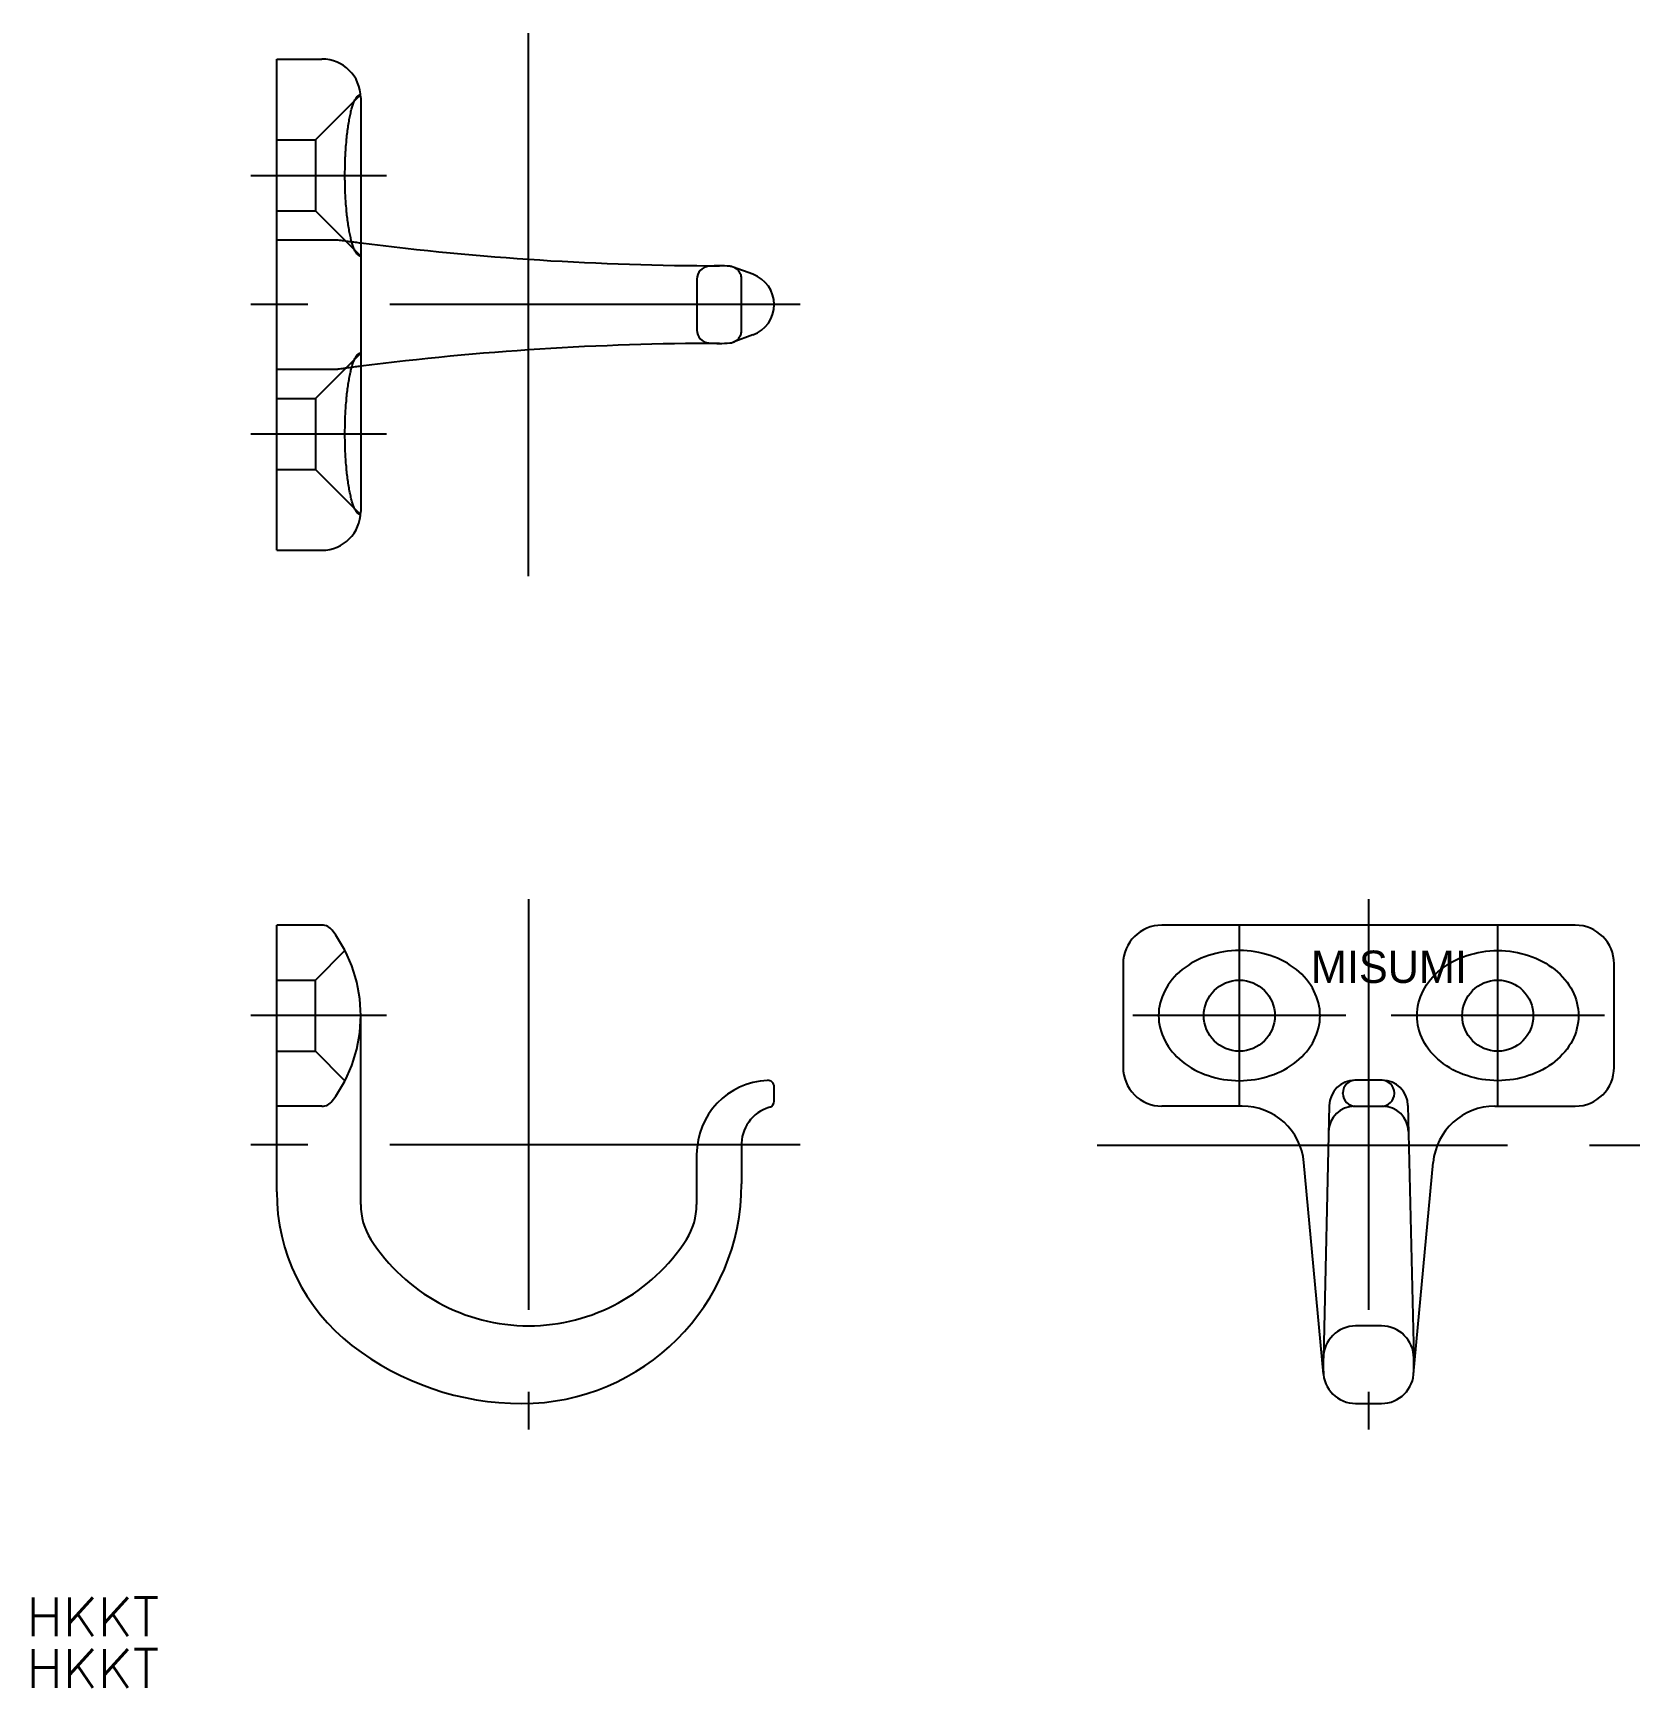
# Model space of a CAD drawing. Extents: x -38 to 86, y -42 to 86.
import ezdxf

# ---------------------------------------------------------------- set-up
doc = ezdxf.new("R2010")
doc.units = 0
doc.linetypes.add('CENTER', pattern=[50.8, 31.75, -6.35, 6.35, -6.35])
doc.linetypes.add('DASHED', pattern=[19.05, 12.7, -6.35])
doc.layers.get('0').update_dxf_attribs({"linetype": 'CONTINUOUS'})
doc.layers.add('CENTER', color=1, linetype='CENTER')
doc.styles.add('MS_ゴシック', font='txt', dxfattribs={"width": 0.83})
doc.styles.get("Standard").update_dxf_attribs({"font": 'txt.shx', "height": 3, "bigfont": 'bigfont.shx'})

msp = doc.modelspace()

# ---------------------------------------------------------------- linework, layer by layer
at = {"color": 7, "linetype": 'CONTINUOUS'}
for p, q in [((-19.5, 46.01), (-19.5, 84.01)), ((-19.5, 84.01), (-16, 84.01)), ((-13, 81.01), (-13, 49.01)), ((17.36, 67.36), (15.82, 67.92)), ((17.36, 62.67), (15.82, 62.1)), ((-19.5, 46.01), (-16, 46.01)), ((-19.5, -3.63), (-19.5, 17.01)), ((-16, 17.01), (-19.5, 17.01)), ((81, 17.01), (49, 17.01)), ((46, 14.01), (46, 6.01)), ((84, 6.01), (84, 14.01)), ((-13, -4.6), (-13, 10.01)), ((19, 3.4), (19, 4.51)), ((66.05, 5.01), (63.95, 5.01)), ((-16, 3.01), (-19.5, 3.01)), ((55.22, 3.01), (49, 3.01)), ((61.95, 3.06), (61.5, -16.43)), ((68.05, 3.06), (68.5, -16.43)), ((74.78, 3.01), (81, 3.01)), ((13, -0.74), (13, -4.6)), ((16.48, -0.11), (16.48, -2.99)), ((61.51, -17.72), (60, -1.34)), ((68.49, -17.72), (70, -1.34)), ((61.5, -17.49), (61.5, -16.49)), ((68.5, -17.49), (68.5, -16.49)), ((64, -19.99), (66, -19.99))]:
    msp.add_line(p, q, dxfattribs=at)
at = {"color": 3, "linetype": 'DASHED'}
for p, q in [((-13.01, 81.25), (-16.5, 77.76)), ((-19.5, 77.76), (-16.5, 77.76)), ((-16.5, 77.76), (-16.5, 72.26)), ((-19.5, 72.26), (-16.5, 72.26)), ((-16.5, 72.26), (-13, 68.76)), ((-19.5, 70.01), (-14.77, 70.01)), ((16.48, 63.04), (16.48, 66.98)), ((-13, 61.26), (-16.5, 57.76)), ((-19.5, 60.01), (-14.77, 60.01)), ((-19.5, 57.76), (-16.5, 57.76)), ((-16.5, 57.76), (-16.5, 52.26)), ((-19.5, 52.26), (-16.5, 52.26)), ((-16.5, 52.26), (-13.01, 48.77)), ((-14.22, 15.05), (-16.5, 12.76)), ((-19.5, 12.76), (-16.5, 12.76)), ((-16.5, 7.26), (-16.5, 12.76)), ((-19.5, 7.26), (-16.5, 7.26)), ((-14.22, 4.98), (-16.5, 7.26)), ((66, -13.99), (64, -13.99))]:
    msp.add_line(p, q, dxfattribs=at)
at = {"color": 3, "linetype": 'CONTINUOUS'}
for p, q in [((13.02, 66.98), (13.02, 63.04)), ((63, 3.98), (63, 4.04)), ((67, 3.98), (67, 4.04)), ((63.91, 3), (66.09, 3))]:
    msp.add_line(p, q, dxfattribs=at)
at = {"color": 7, "linetype": 'CONTINUOUS'}
for points in [[(-13, 68.76, 0), (-13.03, 68.77, 0), (-13.06, 68.77, 0), (-13.09, 68.78, 0), (-13.12, 68.79, 0), (-13.15, 68.81, 0), (-13.18, 68.83, 0), (-13.21, 68.86, 0), (-13.24, 68.88, 0), (-13.27, 68.92, 0), (-13.3, 68.95, 0), (-13.32, 68.99, 0), (-13.35, 69.03, 0), (-13.38, 69.08, 0), (-13.41, 69.13, 0), (-13.44, 69.18, 0), (-13.47, 69.24, 0), (-13.49, 69.3, 0), (-13.52, 69.36, 0), (-13.55, 69.43, 0), (-13.57, 69.5, 0), (-13.6, 69.58, 0), (-13.63, 69.65, 0), (-13.65, 69.73, 0), (-13.68, 69.82, 0), (-13.7, 69.9, 0), (-13.73, 69.99, 0), (-13.75, 70.09, 0), (-13.77, 70.18, 0), (-13.8, 70.28, 0), (-13.82, 70.38, 0), (-13.84, 70.49, 0), (-13.86, 70.59, 0), (-13.88, 70.7, 0), (-13.9, 70.82, 0), (-13.92, 70.93, 0), (-13.94, 71.05, 0), (-13.96, 71.17, 0), (-13.98, 71.29, 0), (-14, 71.41, 0), (-14.01, 71.54, 0), (-14.03, 71.67, 0), (-14.04, 71.8, 0), (-14.06, 71.93, 0), (-14.07, 72.06, 0), (-14.09, 72.2, 0), (-14.1, 72.34, 0), (-14.11, 72.48, 0), (-14.13, 72.62, 0), (-14.14, 72.76, 0), (-14.15, 72.9, 0), (-14.16, 73.05, 0), (-14.17, 73.2, 0), (-14.17, 73.34, 0), (-14.18, 73.49, 0), (-14.19, 73.64, 0), (-14.19, 73.79, 0), (-14.2, 73.94, 0), (-14.2, 74.09, 0), (-14.21, 74.24, 0), (-14.21, 74.4, 0), (-14.21, 74.55, 0), (-14.22, 74.7, 0), (-14.22, 74.86, 0), (-14.22, 75.01, 0), (-14.22, 75.16, 0), (-14.22, 75.32, 0), (-14.21, 75.47, 0), (-14.21, 75.62, 0), (-14.21, 75.77, 0), (-14.21, 75.93, 0), (-14.2, 76.08, 0), (-14.19, 76.23, 0), (-14.19, 76.38, 0), (-14.18, 76.53, 0), (-14.17, 76.67, 0), (-14.17, 76.82, 0), (-14.16, 76.97, 0), (-14.15, 77.11, 0), (-14.14, 77.26, 0), (-14.13, 77.4, 0), (-14.11, 77.54, 0), (-14.1, 77.68, 0), (-14.09, 77.82, 0), (-14.07, 77.95, 0), (-14.06, 78.09, 0), (-14.05, 78.22, 0), (-14.03, 78.35, 0), (-14.01, 78.48, 0), (-14, 78.61, 0), (-13.98, 78.73, 0), (-13.96, 78.85, 0), (-13.94, 78.97, 0), (-13.92, 79.09, 0), (-13.9, 79.21, 0), (-13.88, 79.32, 0), (-13.86, 79.43, 0), (-13.84, 79.53, 0), (-13.82, 79.64, 0), (-13.8, 79.74, 0), (-13.77, 79.84, 0), (-13.75, 79.94, 0), (-13.73, 80.03, 0), (-13.7, 80.12, 0), (-13.68, 80.21, 0), (-13.65, 80.29, 0), (-13.63, 80.37, 0), (-13.6, 80.45, 0), (-13.58, 80.52, 0), (-13.55, 80.59, 0), (-13.52, 80.66, 0), (-13.5, 80.72, 0), (-13.47, 80.78, 0), (-13.44, 80.84, 0), (-13.41, 80.89, 0), (-13.38, 80.94, 0), (-13.36, 80.99, 0), (-13.33, 81.03, 0), (-13.3, 81.07, 0), (-13.27, 81.11, 0), (-13.24, 81.14, 0), (-13.21, 81.17, 0), (-13.18, 81.19, 0), (-13.15, 81.22, 0), (-13.12, 81.23, 0), (-13.09, 81.25, 0), (-13.06, 81.26, 0), (-13.03, 81.26, 0), (-13, 81.26, 0)], [(-13, 48.76, 0), (-13.03, 48.77, 0), (-13.06, 48.77, 0), (-13.09, 48.78, 0), (-13.12, 48.8, 0), (-13.15, 48.81, 0), (-13.18, 48.83, 0), (-13.21, 48.86, 0), (-13.24, 48.89, 0), (-13.27, 48.92, 0), (-13.3, 48.95, 0), (-13.33, 48.99, 0), (-13.36, 49.04, 0), (-13.38, 49.08, 0), (-13.41, 49.13, 0), (-13.44, 49.19, 0), (-13.47, 49.24, 0), (-13.5, 49.3, 0), (-13.52, 49.37, 0), (-13.55, 49.44, 0), (-13.58, 49.51, 0), (-13.6, 49.58, 0), (-13.63, 49.66, 0), (-13.65, 49.74, 0), (-13.68, 49.82, 0), (-13.7, 49.91, 0), (-13.73, 50, 0), (-13.75, 50.09, 0), (-13.77, 50.19, 0), (-13.8, 50.29, 0), (-13.82, 50.39, 0), (-13.84, 50.49, 0), (-13.86, 50.6, 0), (-13.88, 50.71, 0), (-13.9, 50.82, 0), (-13.92, 50.94, 0), (-13.94, 51.06, 0), (-13.96, 51.17, 0), (-13.98, 51.3, 0), (-14, 51.42, 0), (-14.01, 51.55, 0), (-14.03, 51.68, 0), (-14.05, 51.81, 0), (-14.06, 51.94, 0), (-14.07, 52.07, 0), (-14.09, 52.21, 0), (-14.1, 52.35, 0), (-14.11, 52.49, 0), (-14.13, 52.63, 0), (-14.14, 52.77, 0), (-14.15, 52.91, 0), (-14.16, 53.06, 0), (-14.17, 53.21, 0), (-14.17, 53.35, 0), (-14.18, 53.5, 0), (-14.19, 53.65, 0), (-14.19, 53.8, 0), (-14.2, 53.95, 0), (-14.21, 54.1, 0), (-14.21, 54.25, 0), (-14.21, 54.41, 0), (-14.21, 54.56, 0), (-14.22, 54.71, 0), (-14.22, 54.87, 0), (-14.22, 55.02, 0), (-14.22, 55.17, 0), (-14.22, 55.33, 0), (-14.21, 55.48, 0), (-14.21, 55.63, 0), (-14.21, 55.78, 0), (-14.2, 55.94, 0), (-14.2, 56.09, 0), (-14.19, 56.24, 0), (-14.19, 56.39, 0), (-14.18, 56.54, 0), (-14.17, 56.68, 0), (-14.17, 56.83, 0), (-14.16, 56.98, 0), (-14.15, 57.12, 0), (-14.14, 57.27, 0), (-14.13, 57.41, 0), (-14.11, 57.55, 0), (-14.1, 57.69, 0), (-14.09, 57.83, 0), (-14.07, 57.96, 0), (-14.06, 58.1, 0), (-14.04, 58.23, 0), (-14.03, 58.36, 0), (-14.01, 58.49, 0), (-14, 58.62, 0), (-13.98, 58.74, 0), (-13.96, 58.86, 0), (-13.94, 58.98, 0), (-13.92, 59.1, 0), (-13.9, 59.21, 0), (-13.88, 59.33, 0), (-13.86, 59.43, 0), (-13.84, 59.54, 0), (-13.82, 59.65, 0), (-13.8, 59.75, 0), (-13.77, 59.85, 0), (-13.75, 59.94, 0), (-13.73, 60.03, 0), (-13.7, 60.12, 0), (-13.68, 60.21, 0), (-13.65, 60.29, 0), (-13.63, 60.38, 0), (-13.6, 60.45, 0), (-13.57, 60.53, 0), (-13.55, 60.6, 0), (-13.52, 60.66, 0), (-13.49, 60.73, 0), (-13.47, 60.79, 0), (-13.44, 60.84, 0), (-13.41, 60.9, 0), (-13.38, 60.95, 0), (-13.35, 60.99, 0), (-13.32, 61.04, 0), (-13.3, 61.08, 0), (-13.27, 61.11, 0), (-13.24, 61.14, 0), (-13.21, 61.17, 0), (-13.18, 61.2, 0), (-13.15, 61.22, 0), (-13.12, 61.23, 0), (-13.09, 61.25, 0), (-13.06, 61.26, 0), (-13.03, 61.26, 0), (-13, 61.26, 0)], [(48.75, 10.01, 0), (48.76, 9.77, 0), (48.78, 9.52, 0), (48.82, 9.28, 0), (48.87, 9.03, 0), (48.94, 8.79, 0), (49.02, 8.55, 0), (49.12, 8.32, 0), (49.23, 8.09, 0), (49.35, 7.86, 0), (49.49, 7.64, 0), (49.64, 7.43, 0), (49.8, 7.22, 0), (49.98, 7.02, 0), (50.17, 6.82, 0), (50.37, 6.64, 0), (50.58, 6.46, 0), (50.8, 6.29, 0), (51.04, 6.12, 0), (51.28, 5.97, 0), (51.53, 5.83, 0), (51.79, 5.7, 0), (52.05, 5.58, 0), (52.33, 5.47, 0), (52.61, 5.37, 0), (52.89, 5.28, 0), (53.19, 5.2, 0), (53.48, 5.13, 0), (53.78, 5.08, 0), (54.08, 5.04, 0), (54.39, 5.01, 0), (54.69, 4.99, 0), (55, 4.98, 0), (55.31, 4.99, 0), (55.61, 5.01, 0), (55.92, 5.04, 0), (56.22, 5.08, 0), (56.52, 5.13, 0), (56.81, 5.2, 0), (57.11, 5.28, 0), (57.39, 5.37, 0), (57.67, 5.47, 0), (57.95, 5.58, 0), (58.21, 5.7, 0), (58.47, 5.83, 0), (58.72, 5.97, 0), (58.96, 6.12, 0), (59.2, 6.29, 0), (59.42, 6.46, 0), (59.63, 6.64, 0), (59.83, 6.82, 0), (60.02, 7.02, 0), (60.2, 7.22, 0), (60.36, 7.43, 0), (60.51, 7.64, 0), (60.65, 7.86, 0), (60.77, 8.09, 0), (60.88, 8.32, 0), (60.98, 8.55, 0), (61.06, 8.79, 0), (61.13, 9.03, 0), (61.18, 9.28, 0), (61.22, 9.52, 0), (61.24, 9.77, 0), (61.25, 10.01, 0), (61.24, 10.26, 0), (61.22, 10.51, 0), (61.18, 10.75, 0), (61.13, 11, 0), (61.06, 11.24, 0), (60.98, 11.47, 0), (60.88, 11.71, 0), (60.77, 11.94, 0), (60.65, 12.17, 0), (60.51, 12.39, 0), (60.36, 12.6, 0), (60.2, 12.81, 0), (60.02, 13.01, 0), (59.83, 13.21, 0), (59.63, 13.39, 0), (59.42, 13.57, 0), (59.2, 13.74, 0), (58.96, 13.9, 0), (58.72, 14.06, 0), (58.47, 14.2, 0), (58.21, 14.33, 0), (57.95, 14.45, 0), (57.67, 14.56, 0), (57.39, 14.66, 0), (57.11, 14.75, 0), (56.81, 14.83, 0), (56.52, 14.89, 0), (56.22, 14.95, 0), (55.92, 14.99, 0), (55.61, 15.02, 0), (55.31, 15.04, 0), (55, 15.05, 0), (54.69, 15.04, 0), (54.39, 15.02, 0), (54.08, 14.99, 0), (53.78, 14.95, 0), (53.48, 14.89, 0), (53.19, 14.83, 0), (52.89, 14.75, 0), (52.61, 14.66, 0), (52.33, 14.56, 0), (52.05, 14.45, 0), (51.79, 14.33, 0), (51.53, 14.2, 0), (51.28, 14.06, 0), (51.04, 13.9, 0), (50.8, 13.74, 0), (50.58, 13.57, 0), (50.37, 13.39, 0), (50.17, 13.21, 0), (49.98, 13.01, 0), (49.8, 12.81, 0), (49.64, 12.6, 0), (49.49, 12.39, 0), (49.35, 12.17, 0), (49.23, 11.94, 0), (49.12, 11.71, 0), (49.02, 11.47, 0), (48.94, 11.24, 0), (48.87, 11, 0), (48.82, 10.75, 0), (48.78, 10.51, 0), (48.76, 10.26, 0), (48.75, 10.01, 0)], [(81.25, 10.01, 0), (81.24, 9.77, 0), (81.22, 9.52, 0), (81.18, 9.28, 0), (81.13, 9.03, 0), (81.06, 8.79, 0), (80.98, 8.55, 0), (80.88, 8.32, 0), (80.77, 8.09, 0), (80.65, 7.86, 0), (80.51, 7.64, 0), (80.36, 7.43, 0), (80.2, 7.22, 0), (80.02, 7.02, 0), (79.83, 6.82, 0), (79.63, 6.64, 0), (79.42, 6.46, 0), (79.2, 6.29, 0), (78.96, 6.12, 0), (78.72, 5.97, 0), (78.47, 5.83, 0), (78.21, 5.7, 0), (77.95, 5.58, 0), (77.67, 5.47, 0), (77.39, 5.37, 0), (77.11, 5.28, 0), (76.81, 5.2, 0), (76.52, 5.13, 0), (76.22, 5.08, 0), (75.92, 5.04, 0), (75.61, 5.01, 0), (75.31, 4.99, 0), (75, 4.98, 0), (74.69, 4.99, 0), (74.39, 5.01, 0), (74.08, 5.04, 0), (73.78, 5.08, 0), (73.48, 5.13, 0), (73.19, 5.2, 0), (72.89, 5.28, 0), (72.61, 5.37, 0), (72.33, 5.47, 0), (72.05, 5.58, 0), (71.79, 5.7, 0), (71.53, 5.83, 0), (71.28, 5.97, 0), (71.04, 6.12, 0), (70.8, 6.29, 0), (70.58, 6.46, 0), (70.37, 6.64, 0), (70.17, 6.82, 0), (69.98, 7.02, 0), (69.8, 7.22, 0), (69.64, 7.43, 0), (69.49, 7.64, 0), (69.35, 7.86, 0), (69.23, 8.09, 0), (69.12, 8.32, 0), (69.02, 8.55, 0), (68.94, 8.79, 0), (68.87, 9.03, 0), (68.82, 9.28, 0), (68.78, 9.52, 0), (68.76, 9.77, 0), (68.75, 10.01, 0), (68.76, 10.26, 0), (68.78, 10.51, 0), (68.82, 10.75, 0), (68.87, 11, 0), (68.94, 11.24, 0), (69.02, 11.47, 0), (69.12, 11.71, 0), (69.23, 11.94, 0), (69.35, 12.17, 0), (69.49, 12.39, 0), (69.64, 12.6, 0), (69.8, 12.81, 0), (69.98, 13.01, 0), (70.17, 13.21, 0), (70.37, 13.39, 0), (70.58, 13.57, 0), (70.8, 13.74, 0), (71.04, 13.9, 0), (71.28, 14.06, 0), (71.53, 14.2, 0), (71.79, 14.33, 0), (72.05, 14.45, 0), (72.33, 14.56, 0), (72.61, 14.66, 0), (72.89, 14.75, 0), (73.19, 14.83, 0), (73.48, 14.89, 0), (73.78, 14.95, 0), (74.08, 14.99, 0), (74.39, 15.02, 0), (74.69, 15.04, 0), (75, 15.05, 0), (75.31, 15.04, 0), (75.61, 15.02, 0), (75.92, 14.99, 0), (76.22, 14.95, 0), (76.52, 14.89, 0), (76.81, 14.83, 0), (77.11, 14.75, 0), (77.39, 14.66, 0), (77.67, 14.56, 0), (77.95, 14.45, 0), (78.21, 14.33, 0), (78.47, 14.2, 0), (78.72, 14.06, 0), (78.96, 13.9, 0), (79.2, 13.74, 0), (79.42, 13.57, 0), (79.63, 13.39, 0), (79.83, 13.21, 0), (80.02, 13.01, 0), (80.2, 12.81, 0), (80.36, 12.6, 0), (80.51, 12.39, 0), (80.65, 12.17, 0), (80.77, 11.94, 0), (80.88, 11.71, 0), (80.98, 11.47, 0), (81.06, 11.24, 0), (81.13, 11, 0), (81.18, 10.75, 0), (81.22, 10.51, 0), (81.24, 10.26, 0), (81.25, 10.01, 0)]]:
    msp.add_polyline3d(points, dxfattribs=at)
for centre in [(55, 10.01), (75, 10.01)]:
    msp.add_circle(centre, 2.75, dxfattribs=at)
for centre, radius, start, end in [((-16, 81.01), 3, 0, 90), ((14.82, 287.84), 219.82, 262.7299, 262.7313), ((14.82, 287.84), 219.82, 262.7313, 269.9838), ((14.75, 58.01), 10, 85.3636, 90), ((15.48, 66.98), 1, 69.9303, 85.3636), ((16.5, 65.01), 2.5, 290.0699, 69.9301), ((14.82, -157.81), 219.82, 90.0162, 97.2701), ((14.75, 72.01), 10, 270.0339, 274.6364), ((15.48, 63.04), 1, 274.6364, 290.0697), ((-16, 49.01), 3, 270, 0), ((-16, 16.01), 1, 36.8699, 90), ((49, 14.01), 3, 90, 180), ((81, 14.01), 3, 0, 90), ((-24, 10.01), 11, 323.1301, 36.8699), ((49, 6.01), 3, 180, 270.0008), ((81, 6.01), 3, 270, 0), ((18.75, -0.74), 5.75, 92.7294, 180), ((18.5, 4.51), 0.5, 0, 92.7294), ((63.95, 3.01), 2, 90, 178.666), ((66.05, 3.01), 2, 1.334, 90), ((-16, 4.01), 1, 270, 323.1301), ((19.47, 0.04), 3, 106.1534, 182.866), ((18.5, 3.4), 0.5, 286.1534, 0), ((55.23, -1.78), 4.79, 5.2298, 90.0937), ((74.77, -1.78), 4.79, 89.9063, 174.7702), ((-4.5, -3.63), 15, 180, 232.2782), ((-0.52, -2.99), 17, 270, 0), ((-8, -4.6), 5, 180, 212.6369), ((8, -4.6), 5, 327.3631, 0), ((0, 0.52), 14.5, 212.6369, 327.3631), ((-0.52, 1.51), 21.5, 232.2782, 270), ((64, -17.49), 2.5, 180, 270), ((66, -17.49), 2.5, 270, 0)]:
    msp.add_arc(centre, radius, start, end, dxfattribs=at)
at = {"color": 3, "linetype": 'DASHED'}
for centre, radius, start, end in [((14.82, 287.84), 219.82, 262.2652, 262.7299), ((15.48, 66.98), 1, 0, 69.9303), ((15.48, 63.04), 1, 290.0697, 0), ((14.82, -157.81), 219.82, 97.2701, 97.7348), ((64, -16.49), 2.5, 90, 180), ((66, -16.49), 2.5, 0, 90)]:
    msp.add_arc(centre, radius, start, end, dxfattribs=at)
at = {"color": 3, "linetype": 'CONTINUOUS'}
for centre, radius, start, end in [((14.02, 66.98), 1, 94.6364, 180), ((14.75, 58.01), 10, 90, 94.6364), ((14.02, 63.04), 1, 180, 265.3636), ((14.75, 72.01), 10, 265.3636, 270.0339), ((64, 4.01), 1, 90, 178.6963), ((64, 4), 1, 181.3037, 270), ((66, 4.01), 1, 1.3037, 90), ((66, 4), 1, 270, 358.6963), ((63.91, 1), 2, 90, 178.666), ((66.09, 1), 2, 1.334, 90)]:
    msp.add_arc(centre, radius, start, end, dxfattribs=at)
at = {"layer": 'CENTER', "color": 1, "linetype": 'CONTINUOUS'}
msp.add_line((0, 44.01), (0, 86.01), dxfattribs=at)
at = {"layer": 'CENTER', "color": 1, "linetype": 'CENTER'}
for p, q in [((-21.5, 75.01), (-11, 75.01)), ((21, 65.01), (-21.5, 65.01)), ((-21.5, 55.01), (-11, 55.01)), ((0, 19.01), (0, -21.99)), ((65, 19.01), (65, -21.99)), ((55, 2.98), (55, 17.05)), ((75, 2.98), (75, 17.05)), ((-11, 10.01), (-21.5, 10.01)), ((63.25, 10.01), (46.75, 10.01)), ((83.25, 10.01), (66.75, 10.01)), ((21, 0.01), (-21.5, 0.01)), ((44, 0), (86, 0))]:
    msp.add_line(p, q, dxfattribs=at)

# ---------------------------------------------------------------- texts
at = {"color": 7, "linetype": 'CONTINUOUS', "style": 'MS_ゴシック'}
msp.add_text('MISUMI', height=2.5, rotation=360, dxfattribs=at).set_placement((60.54, 12.54))
at = {"color": 7, "linetype": 'CONTINUOUS'}
for p in [(-38.87, -37.99), (-38.87, -41.99)]:
    msp.add_text('HKKT', height=3, dxfattribs=at).set_placement(p)

doc.saveas('drawing.dxf')
